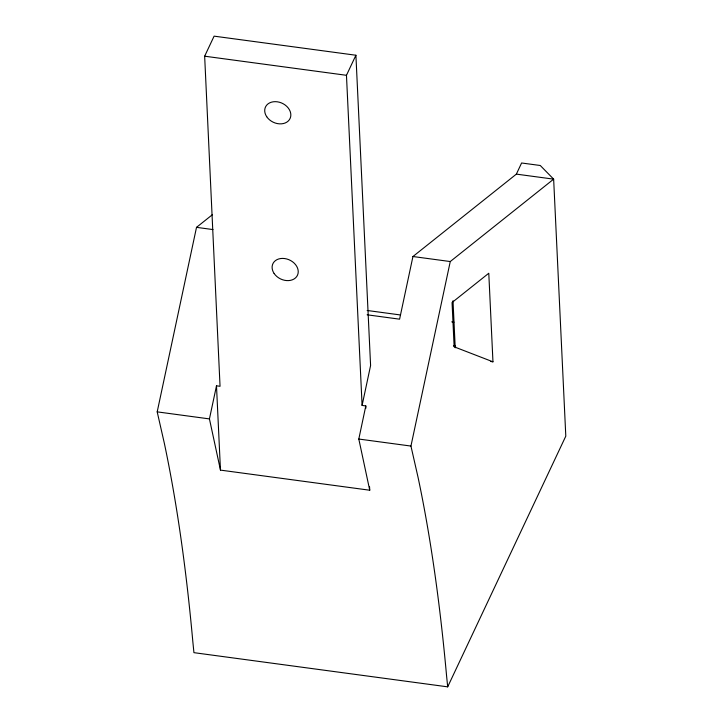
<?xml version="1.0" encoding="UTF-8"?>
<svg xmlns="http://www.w3.org/2000/svg" width="723" height="723" viewBox="0 0 723 723"><rect width="100%" height="100%" fill="white"/><g stroke="black" fill="none" stroke-linecap="round" stroke-linejoin="round"><path stroke-width="1.08" d="M365.91 408.179L365.802 405.928L362.096 405.431L370.592 365.513L355.906 55.237L214.107 36.15L204.654 56.195L220.045 386.29L216.493 385.811L209.435 418.906L220.47 470.113L369.733 490.221L369.57 486.85M369.733 490.221L358.807 439.042L365.802 405.928M367.13 314.803L399.593 319.177L412.941 256.52L516.367 174.126L521.599 162.991L540.262 165.495L553.646 179.15L565.802 436.15L447.691 686.85L193.936 652.661L192.797 641.283A1369.118 329.381 -82.3 0 0 164.329 443.226L157.198 411.866L196.511 227.347L212.282 214.785M447.691 686.85L446.543 675.481A1369.118 329.381 -82.3 0 0 418.075 477.424L410.944 446.064L450.257 261.545L553.646 179.15L516.367 174.126M362.096 405.431L346.462 75.3L355.906 55.237M367.148 310.474L400.542 314.975M451.739 321.862L453.963 322.16M453.438 345.91L455.662 346.209M204.654 56.195L346.462 75.3M196.511 227.347L212.978 229.571M412.941 256.52L450.257 261.545M490.763 361.509L492.959 361.807L488.784 273.249L452.056 302.521L454.143 346.805L492.959 361.807M157.198 411.866L209.435 418.906M358.807 439.042L410.944 446.064M453.005 300.732L455.219 347.808M216.493 385.811L220.47 470.113M274.116 273.475A13.574 10.484 25.2 0 0 296.737 276.52A13.574 10.484 25.2 0 0 284.645 258.545A13.574 10.484 25.2 0 0 274.116 273.475M266.724 116.728A13.574 10.484 25.2 0 0 289.345 119.774A13.574 10.484 25.2 0 0 277.252 101.798A13.574 10.484 25.2 0 0 266.724 116.728"/></g></svg>
